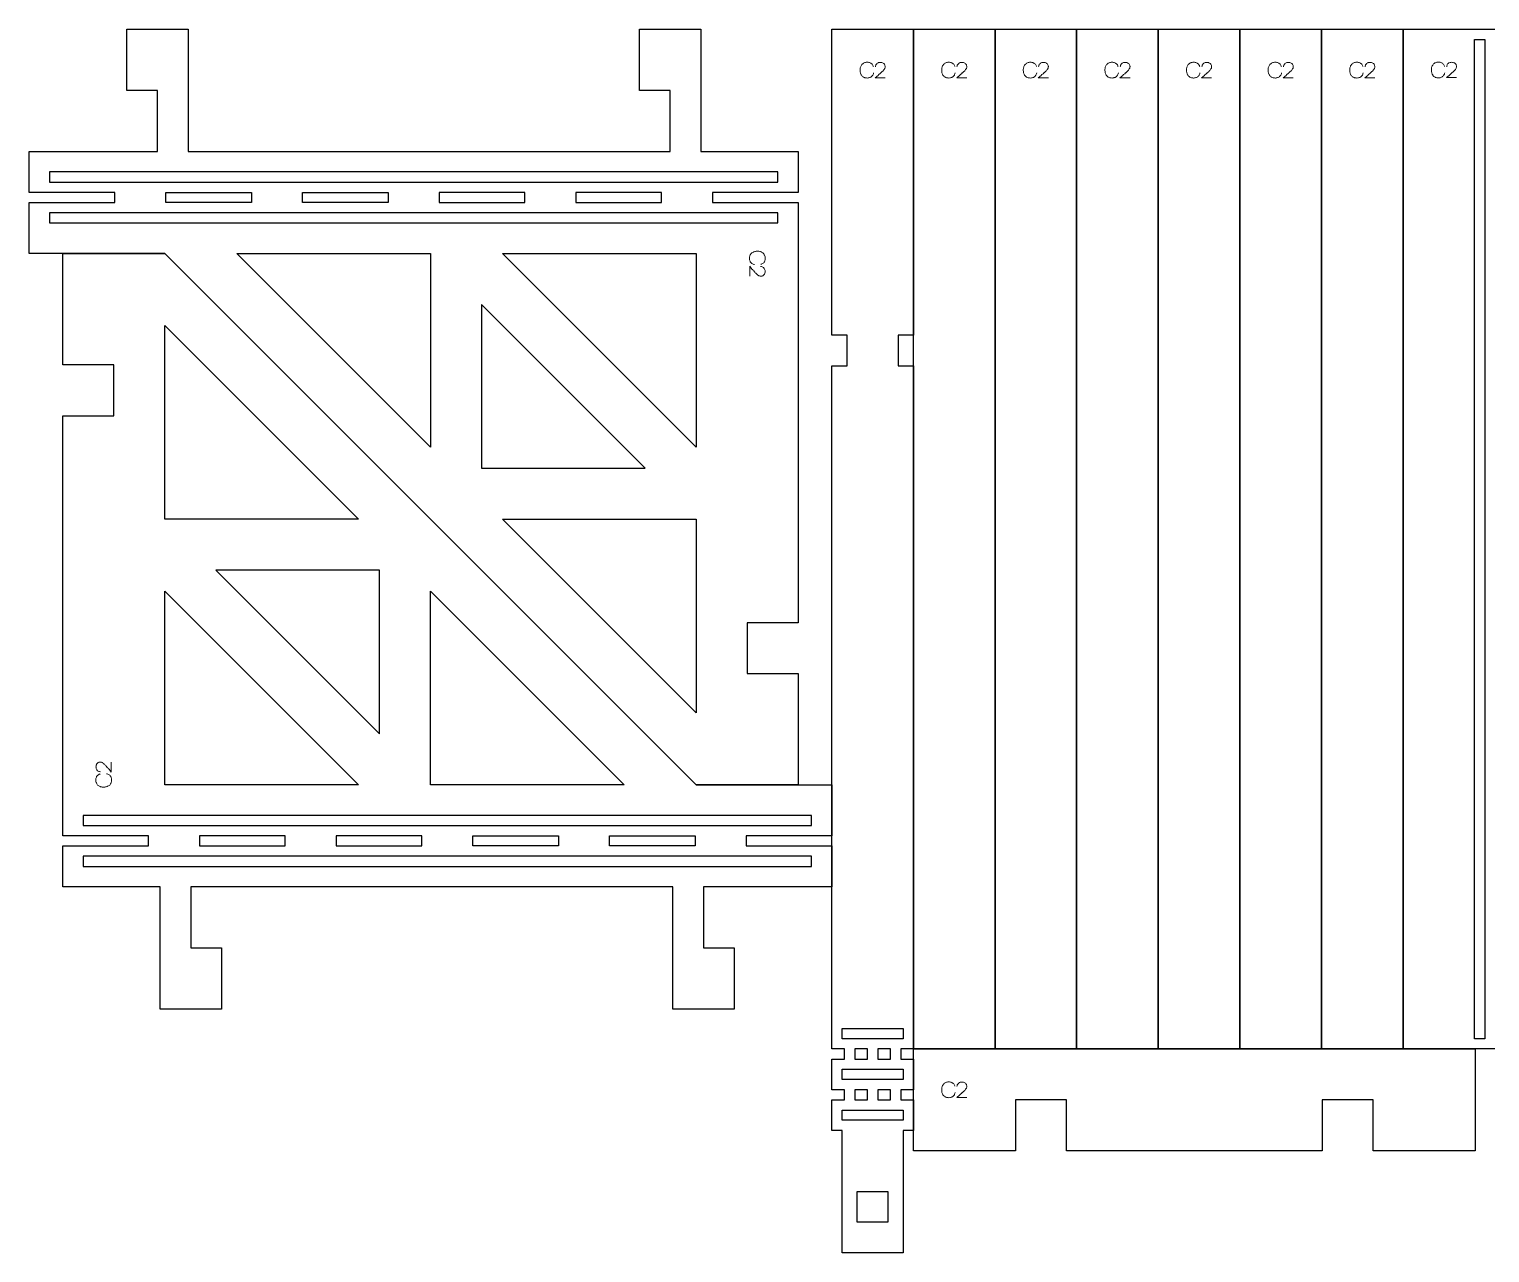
# Model space of a CAD drawing. Header units: millimetres. Extents: x 2961 to 4011, y 1422 to 1987.
# Drawn here: x 2993.7 to 3136.9, y 1669.3 to 1789.3 of the extents above; entities that cross this region are included whole.
import ezdxf

# ---------------------------------------------------------------- set-up
doc = ezdxf.new("R2010")
doc.units = ezdxf.units.MM
doc.layers.add('1 - Interna', color=3, linetype='Continuous')
doc.layers.add('2 - Externa', color=1, linetype='Continuous')

msp = doc.modelspace()

# ---------------------------------------------------------------- linework, layer by layer
at = {"color": 6, "lineweight": 0}
for points in [[(3076.46, 1785.65), (3076.44, 1785.7), (3076.42, 1785.76), (3076.38, 1785.82), (3076.34, 1785.88), (3076.3, 1785.93), (3076.24, 1785.97), (3076.2, 1786), (3076.14, 1786.03), (3076.08, 1786.05), (3076.01, 1786.07), (3075.94, 1786.08), (3075.87, 1786.09), (3075.84, 1786.09), (3075.77, 1786.08), (3075.7, 1786.07), (3075.63, 1786.05), (3075.57, 1786.03), (3075.5, 1786), (3075.48, 1785.98), (3075.43, 1785.94), (3075.37, 1785.9), (3075.33, 1785.85), (3075.29, 1785.79), (3075.25, 1785.73), (3075.25, 1785.73), (3075.22, 1785.67), (3075.2, 1785.61), (3075.18, 1785.54), (3075.17, 1785.47), (3075.16, 1785.4), (3075.16, 1785.32), (3075.16, 1785.26), (3075.17, 1785.19), (3075.18, 1785.12), (3075.19, 1785.05), (3075.21, 1784.98), (3075.24, 1784.92), (3075.25, 1784.9), (3075.28, 1784.83), (3075.32, 1784.77), (3075.37, 1784.72), (3075.42, 1784.67), (3075.47, 1784.63), (3075.52, 1784.61), (3075.58, 1784.58), (3075.64, 1784.56), (3075.71, 1784.55), (3075.78, 1784.54), (3075.86, 1784.53), (3075.87, 1784.53), (3075.95, 1784.54), (3076.02, 1784.55), (3076.08, 1784.57), (3076.15, 1784.59), (3076.2, 1784.62), (3076.26, 1784.66), (3076.28, 1784.68), (3076.32, 1784.72), (3076.37, 1784.77), (3076.4, 1784.83), (3076.43, 1784.89), (3076.46, 1784.96), (3076.48, 1785.04)], [(3077.62, 1784.56), (3076.63, 1784.56), (3076.92, 1784.78), (3076.96, 1784.84), (3076.96, 1784.84), (3076.99, 1784.87), (3077.04, 1784.91), (3077.1, 1784.96), (3077.18, 1785.03), (3077.21, 1785.05), (3077.27, 1785.11), (3077.33, 1785.16), (3077.38, 1785.21), (3077.42, 1785.25), (3077.46, 1785.29), (3077.47, 1785.3), (3077.51, 1785.36), (3077.55, 1785.42), (3077.58, 1785.47), (3077.6, 1785.51), (3077.61, 1785.58), (3077.62, 1785.65), (3077.61, 1785.71), (3077.6, 1785.77), (3077.58, 1785.84), (3077.54, 1785.89), (3077.49, 1785.95), (3077.48, 1785.96), (3077.42, 1786), (3077.36, 1786.03), (3077.3, 1786.05), (3077.23, 1786.06), (3077.15, 1786.07), (3077.13, 1786.07), (3077.05, 1786.06), (3076.98, 1786.05), (3076.92, 1786.02), (3076.86, 1785.99), (3076.81, 1785.96), (3076.8, 1785.94), (3076.76, 1785.9), (3076.72, 1785.84), (3076.69, 1785.78), (3076.68, 1785.71), (3076.66, 1785.63)], [(3084.46, 1785.65), (3084.44, 1785.7), (3084.42, 1785.76), (3084.38, 1785.82), (3084.34, 1785.88), (3084.3, 1785.93), (3084.24, 1785.97), (3084.2, 1786), (3084.14, 1786.03), (3084.08, 1786.05), (3084.01, 1786.07), (3083.94, 1786.08), (3083.87, 1786.09), (3083.84, 1786.09), (3083.77, 1786.08), (3083.7, 1786.07), (3083.63, 1786.05), (3083.57, 1786.03), (3083.5, 1786), (3083.48, 1785.98), (3083.43, 1785.94), (3083.37, 1785.9), (3083.33, 1785.85), (3083.29, 1785.79), (3083.25, 1785.73), (3083.25, 1785.73), (3083.22, 1785.67), (3083.2, 1785.61), (3083.18, 1785.54), (3083.17, 1785.47), (3083.16, 1785.4), (3083.16, 1785.32), (3083.16, 1785.26), (3083.17, 1785.19), (3083.18, 1785.12), (3083.19, 1785.05), (3083.21, 1784.98), (3083.24, 1784.92), (3083.25, 1784.9), (3083.28, 1784.83), (3083.32, 1784.77), (3083.37, 1784.72), (3083.42, 1784.67), (3083.47, 1784.63), (3083.52, 1784.61), (3083.58, 1784.58), (3083.64, 1784.56), (3083.71, 1784.55), (3083.78, 1784.54), (3083.86, 1784.53), (3083.87, 1784.53), (3083.95, 1784.54), (3084.02, 1784.55), (3084.08, 1784.57), (3084.15, 1784.59), (3084.2, 1784.62), (3084.26, 1784.66), (3084.28, 1784.68), (3084.32, 1784.72), (3084.37, 1784.77), (3084.4, 1784.83), (3084.43, 1784.89), (3084.46, 1784.96), (3084.48, 1785.04)], [(3085.62, 1784.56), (3084.63, 1784.56), (3084.92, 1784.78), (3084.96, 1784.84), (3084.96, 1784.84), (3084.99, 1784.87), (3085.04, 1784.91), (3085.1, 1784.96), (3085.18, 1785.03), (3085.21, 1785.05), (3085.27, 1785.11), (3085.33, 1785.16), (3085.38, 1785.21), (3085.42, 1785.25), (3085.46, 1785.29), (3085.47, 1785.3), (3085.51, 1785.36), (3085.55, 1785.42), (3085.58, 1785.47), (3085.6, 1785.51), (3085.61, 1785.58), (3085.62, 1785.65), (3085.61, 1785.71), (3085.6, 1785.77), (3085.58, 1785.84), (3085.54, 1785.89), (3085.49, 1785.95), (3085.48, 1785.96), (3085.42, 1786), (3085.36, 1786.03), (3085.3, 1786.05), (3085.23, 1786.06), (3085.15, 1786.07), (3085.13, 1786.07), (3085.05, 1786.06), (3084.98, 1786.05), (3084.92, 1786.02), (3084.86, 1785.99), (3084.81, 1785.96), (3084.8, 1785.94), (3084.76, 1785.9), (3084.72, 1785.84), (3084.69, 1785.78), (3084.68, 1785.71), (3084.66, 1785.63)], [(3092.46, 1785.65), (3092.44, 1785.7), (3092.42, 1785.76), (3092.38, 1785.82), (3092.34, 1785.88), (3092.3, 1785.93), (3092.24, 1785.97), (3092.2, 1786), (3092.14, 1786.03), (3092.08, 1786.05), (3092.01, 1786.07), (3091.94, 1786.08), (3091.87, 1786.09), (3091.84, 1786.09), (3091.77, 1786.08), (3091.7, 1786.07), (3091.63, 1786.05), (3091.57, 1786.03), (3091.5, 1786), (3091.48, 1785.98), (3091.43, 1785.94), (3091.37, 1785.9), (3091.33, 1785.85), (3091.29, 1785.79), (3091.25, 1785.73), (3091.25, 1785.73), (3091.22, 1785.67), (3091.2, 1785.61), (3091.18, 1785.54), (3091.17, 1785.47), (3091.16, 1785.4), (3091.16, 1785.32), (3091.16, 1785.26), (3091.17, 1785.19), (3091.18, 1785.12), (3091.19, 1785.05), (3091.21, 1784.98), (3091.24, 1784.92), (3091.25, 1784.9), (3091.28, 1784.83), (3091.32, 1784.77), (3091.37, 1784.72), (3091.42, 1784.67), (3091.47, 1784.63), (3091.52, 1784.61), (3091.58, 1784.58), (3091.64, 1784.56), (3091.71, 1784.55), (3091.78, 1784.54), (3091.86, 1784.53), (3091.87, 1784.53), (3091.95, 1784.54), (3092.02, 1784.55), (3092.08, 1784.57), (3092.15, 1784.59), (3092.2, 1784.62), (3092.26, 1784.66), (3092.28, 1784.68), (3092.32, 1784.72), (3092.37, 1784.77), (3092.4, 1784.83), (3092.43, 1784.89), (3092.46, 1784.96), (3092.48, 1785.04)], [(3093.62, 1784.56), (3092.63, 1784.56), (3092.92, 1784.78), (3092.96, 1784.84), (3092.96, 1784.84), (3092.99, 1784.87), (3093.04, 1784.91), (3093.1, 1784.96), (3093.18, 1785.03), (3093.21, 1785.05), (3093.27, 1785.11), (3093.33, 1785.16), (3093.38, 1785.21), (3093.42, 1785.25), (3093.46, 1785.29), (3093.47, 1785.3), (3093.51, 1785.36), (3093.55, 1785.42), (3093.58, 1785.47), (3093.6, 1785.51), (3093.61, 1785.58), (3093.62, 1785.65), (3093.61, 1785.71), (3093.6, 1785.77), (3093.58, 1785.84), (3093.54, 1785.89), (3093.49, 1785.95), (3093.48, 1785.96), (3093.42, 1786), (3093.36, 1786.03), (3093.3, 1786.05), (3093.23, 1786.06), (3093.15, 1786.07), (3093.13, 1786.07), (3093.05, 1786.06), (3092.98, 1786.05), (3092.92, 1786.02), (3092.86, 1785.99), (3092.81, 1785.96), (3092.8, 1785.94), (3092.76, 1785.9), (3092.72, 1785.84), (3092.69, 1785.78), (3092.68, 1785.71), (3092.66, 1785.63)], [(3100.46, 1785.65), (3100.44, 1785.7), (3100.42, 1785.76), (3100.38, 1785.82), (3100.34, 1785.88), (3100.3, 1785.93), (3100.24, 1785.97), (3100.2, 1786), (3100.14, 1786.03), (3100.08, 1786.05), (3100.01, 1786.07), (3099.94, 1786.08), (3099.87, 1786.09), (3099.84, 1786.09), (3099.77, 1786.08), (3099.7, 1786.07), (3099.63, 1786.05), (3099.57, 1786.03), (3099.5, 1786), (3099.48, 1785.98), (3099.43, 1785.94), (3099.37, 1785.9), (3099.33, 1785.85), (3099.29, 1785.79), (3099.25, 1785.73), (3099.25, 1785.73), (3099.22, 1785.67), (3099.2, 1785.61), (3099.18, 1785.54), (3099.17, 1785.47), (3099.16, 1785.4), (3099.16, 1785.32), (3099.16, 1785.26), (3099.17, 1785.19), (3099.18, 1785.12), (3099.19, 1785.05), (3099.21, 1784.98), (3099.24, 1784.92), (3099.25, 1784.9), (3099.28, 1784.83), (3099.32, 1784.77), (3099.37, 1784.72), (3099.42, 1784.67), (3099.47, 1784.63), (3099.52, 1784.61), (3099.58, 1784.58), (3099.64, 1784.56), (3099.71, 1784.55), (3099.78, 1784.54), (3099.86, 1784.53), (3099.87, 1784.53), (3099.95, 1784.54), (3100.02, 1784.55), (3100.08, 1784.57), (3100.15, 1784.59), (3100.2, 1784.62), (3100.26, 1784.66), (3100.28, 1784.68), (3100.32, 1784.72), (3100.37, 1784.77), (3100.4, 1784.83), (3100.43, 1784.89), (3100.46, 1784.96), (3100.48, 1785.04)], [(3101.62, 1784.56), (3100.63, 1784.56), (3100.92, 1784.78), (3100.96, 1784.84), (3100.96, 1784.84), (3100.99, 1784.87), (3101.04, 1784.91), (3101.1, 1784.96), (3101.18, 1785.03), (3101.21, 1785.05), (3101.27, 1785.11), (3101.33, 1785.16), (3101.38, 1785.21), (3101.42, 1785.25), (3101.46, 1785.29), (3101.47, 1785.3), (3101.51, 1785.36), (3101.55, 1785.42), (3101.58, 1785.47), (3101.6, 1785.51), (3101.61, 1785.58), (3101.62, 1785.65), (3101.61, 1785.71), (3101.6, 1785.77), (3101.58, 1785.84), (3101.54, 1785.89), (3101.49, 1785.95), (3101.48, 1785.96), (3101.42, 1786), (3101.36, 1786.03), (3101.3, 1786.05), (3101.23, 1786.06), (3101.15, 1786.07), (3101.13, 1786.07), (3101.05, 1786.06), (3100.98, 1786.05), (3100.92, 1786.02), (3100.86, 1785.99), (3100.81, 1785.96), (3100.8, 1785.94), (3100.76, 1785.9), (3100.72, 1785.84), (3100.69, 1785.78), (3100.68, 1785.71), (3100.66, 1785.63)], [(3108.46, 1785.65), (3108.44, 1785.7), (3108.42, 1785.76), (3108.38, 1785.82), (3108.34, 1785.88), (3108.3, 1785.93), (3108.24, 1785.97), (3108.2, 1786), (3108.14, 1786.03), (3108.08, 1786.05), (3108.01, 1786.07), (3107.94, 1786.08), (3107.87, 1786.09), (3107.84, 1786.09), (3107.77, 1786.08), (3107.7, 1786.07), (3107.63, 1786.05), (3107.57, 1786.03), (3107.5, 1786), (3107.48, 1785.98), (3107.43, 1785.94), (3107.37, 1785.9), (3107.33, 1785.85), (3107.29, 1785.79), (3107.25, 1785.73), (3107.25, 1785.73), (3107.22, 1785.67), (3107.2, 1785.61), (3107.18, 1785.54), (3107.17, 1785.47), (3107.16, 1785.4), (3107.16, 1785.32), (3107.16, 1785.26), (3107.17, 1785.19), (3107.18, 1785.12), (3107.19, 1785.05), (3107.21, 1784.98), (3107.24, 1784.92), (3107.25, 1784.9), (3107.28, 1784.83), (3107.32, 1784.77), (3107.37, 1784.72), (3107.42, 1784.67), (3107.47, 1784.63), (3107.52, 1784.61), (3107.58, 1784.58), (3107.64, 1784.56), (3107.71, 1784.55), (3107.78, 1784.54), (3107.86, 1784.53), (3107.87, 1784.53), (3107.95, 1784.54), (3108.02, 1784.55), (3108.08, 1784.57), (3108.15, 1784.59), (3108.2, 1784.62), (3108.26, 1784.66), (3108.28, 1784.68), (3108.32, 1784.72), (3108.37, 1784.77), (3108.4, 1784.83), (3108.43, 1784.89), (3108.46, 1784.96), (3108.48, 1785.04)], [(3109.62, 1784.56), (3108.63, 1784.56), (3108.92, 1784.78), (3108.96, 1784.84), (3108.96, 1784.84), (3108.99, 1784.87), (3109.04, 1784.91), (3109.1, 1784.96), (3109.18, 1785.03), (3109.21, 1785.05), (3109.27, 1785.11), (3109.33, 1785.16), (3109.38, 1785.21), (3109.42, 1785.25), (3109.46, 1785.29), (3109.47, 1785.3), (3109.51, 1785.36), (3109.55, 1785.42), (3109.58, 1785.47), (3109.6, 1785.51), (3109.61, 1785.58), (3109.62, 1785.65), (3109.61, 1785.71), (3109.6, 1785.77), (3109.58, 1785.84), (3109.54, 1785.89), (3109.49, 1785.95), (3109.48, 1785.96), (3109.42, 1786), (3109.36, 1786.03), (3109.3, 1786.05), (3109.23, 1786.06), (3109.15, 1786.07), (3109.13, 1786.07), (3109.05, 1786.06), (3108.98, 1786.05), (3108.92, 1786.02), (3108.86, 1785.99), (3108.81, 1785.96), (3108.8, 1785.94), (3108.76, 1785.9), (3108.72, 1785.84), (3108.69, 1785.78), (3108.68, 1785.71), (3108.66, 1785.63)], [(3116.46, 1785.65), (3116.44, 1785.7), (3116.42, 1785.76), (3116.38, 1785.82), (3116.34, 1785.88), (3116.3, 1785.93), (3116.24, 1785.97), (3116.2, 1786), (3116.14, 1786.03), (3116.08, 1786.05), (3116.01, 1786.07), (3115.94, 1786.08), (3115.87, 1786.09), (3115.84, 1786.09), (3115.77, 1786.08), (3115.7, 1786.07), (3115.63, 1786.05), (3115.57, 1786.03), (3115.5, 1786), (3115.48, 1785.98), (3115.43, 1785.94), (3115.37, 1785.9), (3115.33, 1785.85), (3115.29, 1785.79), (3115.25, 1785.73), (3115.25, 1785.73), (3115.22, 1785.67), (3115.2, 1785.61), (3115.18, 1785.54), (3115.17, 1785.47), (3115.16, 1785.4), (3115.16, 1785.32), (3115.16, 1785.26), (3115.17, 1785.19), (3115.18, 1785.12), (3115.19, 1785.05), (3115.21, 1784.98), (3115.24, 1784.92), (3115.25, 1784.9), (3115.28, 1784.83), (3115.32, 1784.77), (3115.37, 1784.72), (3115.42, 1784.67), (3115.47, 1784.63), (3115.52, 1784.61), (3115.58, 1784.58), (3115.64, 1784.56), (3115.71, 1784.55), (3115.78, 1784.54), (3115.86, 1784.53), (3115.87, 1784.53), (3115.95, 1784.54), (3116.02, 1784.55), (3116.08, 1784.57), (3116.15, 1784.59), (3116.2, 1784.62), (3116.26, 1784.66), (3116.28, 1784.68), (3116.32, 1784.72), (3116.37, 1784.77), (3116.4, 1784.83), (3116.43, 1784.89), (3116.46, 1784.96), (3116.48, 1785.04)], [(3117.62, 1784.56), (3116.63, 1784.56), (3116.92, 1784.78), (3116.96, 1784.84), (3116.96, 1784.84), (3116.99, 1784.87), (3117.04, 1784.91), (3117.1, 1784.96), (3117.18, 1785.03), (3117.21, 1785.05), (3117.27, 1785.11), (3117.33, 1785.16), (3117.38, 1785.21), (3117.42, 1785.25), (3117.46, 1785.29), (3117.47, 1785.3), (3117.51, 1785.36), (3117.55, 1785.42), (3117.58, 1785.47), (3117.6, 1785.51), (3117.61, 1785.58), (3117.62, 1785.65), (3117.61, 1785.71), (3117.6, 1785.77), (3117.58, 1785.84), (3117.54, 1785.89), (3117.49, 1785.95), (3117.48, 1785.96), (3117.42, 1786), (3117.36, 1786.03), (3117.3, 1786.05), (3117.23, 1786.06), (3117.15, 1786.07), (3117.13, 1786.07), (3117.05, 1786.06), (3116.98, 1786.05), (3116.92, 1786.02), (3116.86, 1785.99), (3116.81, 1785.96), (3116.8, 1785.94), (3116.76, 1785.9), (3116.72, 1785.84), (3116.69, 1785.78), (3116.68, 1785.71), (3116.66, 1785.63)], [(3124.46, 1785.65), (3124.44, 1785.7), (3124.42, 1785.76), (3124.38, 1785.82), (3124.34, 1785.88), (3124.3, 1785.93), (3124.24, 1785.97), (3124.2, 1786), (3124.14, 1786.03), (3124.08, 1786.05), (3124.01, 1786.07), (3123.94, 1786.08), (3123.87, 1786.09), (3123.84, 1786.09), (3123.77, 1786.08), (3123.7, 1786.07), (3123.63, 1786.05), (3123.57, 1786.03), (3123.5, 1786), (3123.48, 1785.98), (3123.43, 1785.94), (3123.37, 1785.9), (3123.33, 1785.85), (3123.29, 1785.79), (3123.25, 1785.73), (3123.25, 1785.73), (3123.22, 1785.67), (3123.2, 1785.61), (3123.18, 1785.54), (3123.17, 1785.47), (3123.16, 1785.4), (3123.16, 1785.32), (3123.16, 1785.26), (3123.17, 1785.19), (3123.18, 1785.12), (3123.19, 1785.05), (3123.21, 1784.98), (3123.24, 1784.92), (3123.25, 1784.9), (3123.28, 1784.83), (3123.32, 1784.77), (3123.37, 1784.72), (3123.42, 1784.67), (3123.47, 1784.63), (3123.52, 1784.61), (3123.58, 1784.58), (3123.64, 1784.56), (3123.71, 1784.55), (3123.78, 1784.54), (3123.86, 1784.53), (3123.87, 1784.53), (3123.95, 1784.54), (3124.02, 1784.55), (3124.08, 1784.57), (3124.15, 1784.59), (3124.2, 1784.62), (3124.26, 1784.66), (3124.28, 1784.68), (3124.32, 1784.72), (3124.37, 1784.77), (3124.4, 1784.83), (3124.43, 1784.89), (3124.46, 1784.96), (3124.48, 1785.04)], [(3125.62, 1784.56), (3124.63, 1784.56), (3124.92, 1784.78), (3124.96, 1784.84), (3124.96, 1784.84), (3124.99, 1784.87), (3125.04, 1784.91), (3125.1, 1784.96), (3125.18, 1785.03), (3125.21, 1785.05), (3125.27, 1785.11), (3125.33, 1785.16), (3125.38, 1785.21), (3125.42, 1785.25), (3125.46, 1785.29), (3125.47, 1785.3), (3125.51, 1785.36), (3125.55, 1785.42), (3125.58, 1785.47), (3125.6, 1785.51), (3125.61, 1785.58), (3125.62, 1785.65), (3125.61, 1785.71), (3125.6, 1785.77), (3125.58, 1785.84), (3125.54, 1785.89), (3125.49, 1785.95), (3125.48, 1785.96), (3125.42, 1786), (3125.36, 1786.03), (3125.3, 1786.05), (3125.23, 1786.06), (3125.15, 1786.07), (3125.13, 1786.07), (3125.05, 1786.06), (3124.98, 1786.05), (3124.92, 1786.02), (3124.86, 1785.99), (3124.81, 1785.96), (3124.8, 1785.94), (3124.76, 1785.9), (3124.72, 1785.84), (3124.69, 1785.78), (3124.68, 1785.71), (3124.66, 1785.63)], [(3132.46, 1785.66), (3132.45, 1785.71), (3132.42, 1785.77), (3132.38, 1785.84), (3132.34, 1785.89), (3132.3, 1785.94), (3132.25, 1785.98), (3132.2, 1786.01), (3132.15, 1786.04), (3132.08, 1786.07), (3132.02, 1786.08), (3131.94, 1786.09), (3131.87, 1786.1), (3131.84, 1786.1), (3131.77, 1786.09), (3131.7, 1786.08), (3131.63, 1786.06), (3131.57, 1786.04), (3131.51, 1786.01), (3131.48, 1786), (3131.43, 1785.96), (3131.38, 1785.91), (3131.33, 1785.86), (3131.29, 1785.81), (3131.25, 1785.74), (3131.25, 1785.74), (3131.22, 1785.68), (3131.2, 1785.62), (3131.18, 1785.55), (3131.17, 1785.48), (3131.16, 1785.41), (3131.16, 1785.33), (3131.16, 1785.27), (3131.17, 1785.2), (3131.18, 1785.13), (3131.2, 1785.06), (3131.22, 1785), (3131.24, 1784.93), (3131.25, 1784.91), (3131.29, 1784.84), (3131.32, 1784.79), (3131.37, 1784.73), (3131.42, 1784.69), (3131.47, 1784.65), (3131.52, 1784.62), (3131.58, 1784.59), (3131.64, 1784.57), (3131.71, 1784.56), (3131.79, 1784.55), (3131.87, 1784.55), (3131.87, 1784.55), (3131.95, 1784.55), (3132.02, 1784.56), (3132.08, 1784.58), (3132.15, 1784.61), (3132.21, 1784.64), (3132.26, 1784.68), (3132.28, 1784.69), (3132.33, 1784.74), (3132.37, 1784.79), (3132.4, 1784.84), (3132.44, 1784.91), (3132.46, 1784.97), (3132.49, 1785.05)], [(3133.62, 1784.57), (3132.63, 1784.57), (3132.92, 1784.79), (3132.96, 1784.85), (3132.97, 1784.85), (3133, 1784.88), (3133.04, 1784.92), (3133.1, 1784.97), (3133.18, 1785.04), (3133.21, 1785.07), (3133.28, 1785.12), (3133.33, 1785.18), (3133.38, 1785.22), (3133.43, 1785.26), (3133.46, 1785.3), (3133.47, 1785.31), (3133.52, 1785.37), (3133.55, 1785.43), (3133.58, 1785.49), (3133.6, 1785.52), (3133.61, 1785.59), (3133.62, 1785.66), (3133.62, 1785.72), (3133.6, 1785.79), (3133.58, 1785.85), (3133.54, 1785.91), (3133.49, 1785.96), (3133.48, 1785.97), (3133.42, 1786.01), (3133.37, 1786.04), (3133.3, 1786.06), (3133.23, 1786.07), (3133.15, 1786.08), (3133.13, 1786.08), (3133.06, 1786.07), (3132.99, 1786.06), (3132.92, 1786.04), (3132.86, 1786.01), (3132.81, 1785.97), (3132.8, 1785.96), (3132.76, 1785.91), (3132.72, 1785.85), (3132.7, 1785.79), (3132.68, 1785.72), (3132.67, 1785.64)], [(3065.43, 1766.25), (3065.47, 1766.27), (3065.54, 1766.3), (3065.6, 1766.33), (3065.66, 1766.37), (3065.71, 1766.42), (3065.75, 1766.47), (3065.78, 1766.51), (3065.81, 1766.57), (3065.83, 1766.63), (3065.85, 1766.7), (3065.86, 1766.77), (3065.86, 1766.85), (3065.86, 1766.87), (3065.86, 1766.95), (3065.85, 1767.01), (3065.83, 1767.08), (3065.8, 1767.15), (3065.77, 1767.21), (3065.76, 1767.23), (3065.72, 1767.29), (3065.68, 1767.34), (3065.63, 1767.39), (3065.57, 1767.43), (3065.51, 1767.46), (3065.51, 1767.46), (3065.45, 1767.49), (3065.39, 1767.51), (3065.32, 1767.53), (3065.25, 1767.54), (3065.18, 1767.55), (3065.1, 1767.55), (3065.04, 1767.55), (3064.97, 1767.55), (3064.9, 1767.53), (3064.83, 1767.52), (3064.76, 1767.5), (3064.7, 1767.47), (3064.67, 1767.46), (3064.61, 1767.43), (3064.55, 1767.39), (3064.5, 1767.35), (3064.45, 1767.3), (3064.41, 1767.24), (3064.38, 1767.19), (3064.36, 1767.14), (3064.34, 1767.07), (3064.32, 1767), (3064.32, 1766.93), (3064.31, 1766.85), (3064.31, 1766.84), (3064.32, 1766.77), (3064.33, 1766.7), (3064.35, 1766.63), (3064.37, 1766.57), (3064.4, 1766.51), (3064.44, 1766.45), (3064.46, 1766.43), (3064.5, 1766.39), (3064.55, 1766.35), (3064.61, 1766.31), (3064.67, 1766.28), (3064.74, 1766.25), (3064.81, 1766.23)], [(3064.34, 1765.09), (3064.34, 1766.08), (3064.56, 1765.8), (3064.62, 1765.75), (3064.62, 1765.75), (3064.65, 1765.72), (3064.69, 1765.67), (3064.74, 1765.61), (3064.8, 1765.54), (3064.83, 1765.5), (3064.89, 1765.44), (3064.94, 1765.38), (3064.99, 1765.33), (3065.03, 1765.29), (3065.07, 1765.25), (3065.08, 1765.25), (3065.14, 1765.2), (3065.19, 1765.16), (3065.25, 1765.13), (3065.29, 1765.12), (3065.36, 1765.1), (3065.43, 1765.09), (3065.49, 1765.1), (3065.55, 1765.11), (3065.62, 1765.14), (3065.67, 1765.17), (3065.73, 1765.22), (3065.74, 1765.24), (3065.78, 1765.29), (3065.81, 1765.35), (3065.83, 1765.41), (3065.84, 1765.48), (3065.84, 1765.56), (3065.84, 1765.58), (3065.84, 1765.66), (3065.82, 1765.73), (3065.8, 1765.79), (3065.77, 1765.85), (3065.73, 1765.9), (3065.72, 1765.91), (3065.68, 1765.96), (3065.62, 1765.99), (3065.56, 1766.02), (3065.49, 1766.04), (3065.41, 1766.05)], [(3001.76, 1717.45), (3001.76, 1716.46), (3001.54, 1716.75), (3001.48, 1716.79), (3001.48, 1716.79), (3001.45, 1716.82), (3001.41, 1716.87), (3001.36, 1716.93), (3001.3, 1717.01), (3001.27, 1717.04), (3001.21, 1717.1), (3001.16, 1717.16), (3001.11, 1717.21), (3001.07, 1717.25), (3001.03, 1717.29), (3001.02, 1717.3), (3000.96, 1717.34), (3000.9, 1717.38), (3000.85, 1717.41), (3000.81, 1717.43), (3000.74, 1717.44), (3000.67, 1717.45), (3000.61, 1717.44), (3000.55, 1717.43), (3000.48, 1717.41), (3000.43, 1717.37), (3000.37, 1717.32), (3000.36, 1717.3), (3000.32, 1717.25), (3000.29, 1717.19), (3000.27, 1717.13), (3000.26, 1717.06), (3000.25, 1716.98), (3000.26, 1716.96), (3000.26, 1716.88), (3000.28, 1716.81), (3000.3, 1716.75), (3000.33, 1716.69), (3000.37, 1716.64), (3000.38, 1716.63), (3000.42, 1716.59), (3000.48, 1716.55), (3000.54, 1716.52), (3000.61, 1716.51), (3000.69, 1716.49)], [(3000.67, 1716.29), (3000.63, 1716.27), (3000.56, 1716.25), (3000.5, 1716.21), (3000.44, 1716.17), (3000.39, 1716.13), (3000.35, 1716.07), (3000.32, 1716.03), (3000.29, 1715.97), (3000.27, 1715.91), (3000.25, 1715.84), (3000.24, 1715.77), (3000.24, 1715.7), (3000.24, 1715.67), (3000.24, 1715.6), (3000.25, 1715.53), (3000.27, 1715.46), (3000.3, 1715.4), (3000.33, 1715.33), (3000.34, 1715.31), (3000.38, 1715.26), (3000.42, 1715.2), (3000.47, 1715.16), (3000.53, 1715.12), (3000.59, 1715.08), (3000.59, 1715.08), (3000.65, 1715.05), (3000.71, 1715.03), (3000.78, 1715.01), (3000.85, 1715), (3000.92, 1714.99), (3001, 1714.99), (3001.06, 1714.99), (3001.13, 1715), (3001.2, 1715.01), (3001.27, 1715.02), (3001.34, 1715.04), (3001.4, 1715.07), (3001.42, 1715.08), (3001.49, 1715.11), (3001.55, 1715.15), (3001.6, 1715.2), (3001.65, 1715.25), (3001.69, 1715.3), (3001.71, 1715.35), (3001.74, 1715.41), (3001.76, 1715.47), (3001.78, 1715.54), (3001.78, 1715.61), (3001.79, 1715.69), (3001.79, 1715.7), (3001.78, 1715.78), (3001.77, 1715.85), (3001.75, 1715.91), (3001.73, 1715.98), (3001.7, 1716.03), (3001.66, 1716.09), (3001.64, 1716.11), (3001.6, 1716.15), (3001.55, 1716.2), (3001.49, 1716.23), (3001.43, 1716.26), (3001.36, 1716.29), (3001.28, 1716.31)], [(3084.46, 1685.65), (3084.44, 1685.7), (3084.42, 1685.76), (3084.38, 1685.82), (3084.34, 1685.88), (3084.3, 1685.93), (3084.24, 1685.97), (3084.2, 1686), (3084.14, 1686.03), (3084.08, 1686.05), (3084.01, 1686.07), (3083.94, 1686.08), (3083.87, 1686.09), (3083.84, 1686.09), (3083.77, 1686.08), (3083.7, 1686.07), (3083.63, 1686.05), (3083.57, 1686.03), (3083.5, 1686), (3083.48, 1685.98), (3083.43, 1685.94), (3083.37, 1685.9), (3083.33, 1685.85), (3083.29, 1685.79), (3083.25, 1685.73), (3083.25, 1685.73), (3083.22, 1685.67), (3083.2, 1685.61), (3083.18, 1685.54), (3083.17, 1685.47), (3083.16, 1685.4), (3083.16, 1685.32), (3083.16, 1685.26), (3083.17, 1685.19), (3083.18, 1685.12), (3083.19, 1685.05), (3083.21, 1684.98), (3083.24, 1684.92), (3083.25, 1684.9), (3083.28, 1684.83), (3083.32, 1684.77), (3083.37, 1684.72), (3083.42, 1684.67), (3083.47, 1684.63), (3083.52, 1684.61), (3083.58, 1684.58), (3083.64, 1684.56), (3083.71, 1684.55), (3083.78, 1684.54), (3083.86, 1684.53), (3083.87, 1684.53), (3083.95, 1684.54), (3084.02, 1684.55), (3084.08, 1684.57), (3084.15, 1684.59), (3084.2, 1684.62), (3084.26, 1684.66), (3084.28, 1684.68), (3084.32, 1684.72), (3084.37, 1684.77), (3084.4, 1684.83), (3084.43, 1684.89), (3084.46, 1684.96), (3084.48, 1685.04)], [(3085.62, 1684.56), (3084.63, 1684.56), (3084.92, 1684.78), (3084.96, 1684.84), (3084.96, 1684.84), (3084.99, 1684.87), (3085.04, 1684.91), (3085.1, 1684.96), (3085.18, 1685.03), (3085.21, 1685.05), (3085.27, 1685.11), (3085.33, 1685.16), (3085.38, 1685.21), (3085.42, 1685.25), (3085.46, 1685.29), (3085.47, 1685.3), (3085.51, 1685.36), (3085.55, 1685.42), (3085.58, 1685.47), (3085.6, 1685.51), (3085.61, 1685.58), (3085.62, 1685.65), (3085.61, 1685.71), (3085.6, 1685.77), (3085.58, 1685.84), (3085.54, 1685.89), (3085.49, 1685.95), (3085.48, 1685.96), (3085.42, 1686), (3085.36, 1686.03), (3085.3, 1686.05), (3085.23, 1686.06), (3085.15, 1686.07), (3085.13, 1686.07), (3085.05, 1686.06), (3084.98, 1686.05), (3084.92, 1686.02), (3084.86, 1685.99), (3084.81, 1685.96), (3084.8, 1685.94), (3084.76, 1685.9), (3084.72, 1685.84), (3084.69, 1685.78), (3084.68, 1685.71), (3084.66, 1685.63)]]:
    msp.add_lwpolyline(points, dxfattribs=at)
at = {"layer": '1 - Interna'}
for points in [[(3136.39, 1690.32), (3135.39, 1690.32), (3135.39, 1788.32), (3136.39, 1788.32)], [(2995.71, 1775.32), (2995.71, 1774.32), (3067.1, 1774.32), (3067.1, 1775.32)], [(3015.51, 1773.32), (3015.51, 1772.32), (3007.11, 1772.32), (3007.11, 1773.32)], [(3028.91, 1773.32), (3028.91, 1772.32), (3020.51, 1772.32), (3020.51, 1773.32)], [(3033.91, 1773.32), (3033.91, 1772.32), (3042.3, 1772.32), (3042.3, 1773.32)], [(3047.3, 1773.32), (3047.3, 1772.32), (3055.7, 1772.32), (3055.7, 1773.32)], [(2995.71, 1771.32), (2995.71, 1770.32), (3067.1, 1770.32), (3067.1, 1771.32)], [(3033.05, 1748.34), (3014.07, 1767.32), (3033.05, 1767.32)], [(3059.1, 1748.34), (3040.12, 1767.32), (3059.1, 1767.32)], [(3038.05, 1762.32), (3038.05, 1746.27), (3054.1, 1746.27)], [(3025.98, 1741.27), (3007, 1741.27), (3007, 1760.25)], [(3040.12, 1741.27), (3059.1, 1741.27), (3059.1, 1722.29)], [(3028.05, 1720.22), (3028.05, 1736.27), (3012, 1736.27)], [(3007, 1734.2), (3025.98, 1715.22), (3007, 1715.22)], [(3033.05, 1734.2), (3052.03, 1715.22), (3033.05, 1715.22)], [(3070.39, 1711.22), (3070.39, 1712.22), (2999, 1712.22), (2999, 1711.22)], [(3018.8, 1709.22), (3018.8, 1710.22), (3010.4, 1710.22), (3010.4, 1709.22)], [(3032.19, 1709.22), (3032.19, 1710.22), (3023.8, 1710.22), (3023.8, 1709.22)], [(3037.19, 1709.22), (3037.19, 1710.22), (3045.59, 1710.22), (3045.59, 1709.22)], [(3050.59, 1709.22), (3050.59, 1710.22), (3058.99, 1710.22), (3058.99, 1709.22)], [(3070.39, 1707.22), (3070.39, 1708.22), (2999, 1708.22), (2999, 1707.22)], [(3073.39, 1691.32), (3079.39, 1691.32), (3079.39, 1690.32), (3073.39, 1690.32)], [(3075.89, 1688.32), (3075.89, 1689.32), (3074.64, 1689.32), (3074.64, 1688.32)], [(3078.14, 1688.32), (3078.14, 1689.32), (3076.89, 1689.32), (3076.89, 1688.32)], [(3073.39, 1687.32), (3079.39, 1687.32), (3079.39, 1686.32), (3073.39, 1686.32)], [(3075.89, 1684.32), (3075.89, 1685.32), (3074.64, 1685.32), (3074.64, 1684.32)], [(3078.14, 1684.32), (3078.14, 1685.32), (3076.89, 1685.32), (3076.89, 1684.32)], [(3073.39, 1683.32), (3079.39, 1683.32), (3079.39, 1682.32), (3073.39, 1682.32)], [(3077.89, 1675.32), (3077.89, 1672.32), (3074.89, 1672.32), (3074.89, 1675.32)]]:
    msp.add_lwpolyline(points, close=True, dxfattribs=at)
at = {"layer": '2 - Externa'}
for points in [[(3069.1, 1772.32), (3069.1, 1767.32), (3069.1, 1731.12), (3064.1, 1731.12), (3064.1, 1726.12), (3069.1, 1726.12), (3069.1, 1715.22), (3059.1, 1715.22), (3007, 1767.32), (2993.71, 1767.32), (2993.71, 1772.32), (3002.11, 1772.32), (3002.11, 1773.32), (2993.71, 1773.32), (2993.71, 1777.32), (3006.28, 1777.32), (3006.28, 1783.32), (3003.28, 1783.32), (3003.28, 1789.32), (3009.28, 1789.32), (3009.28, 1783.32), (3009.28, 1777.32), (3056.54, 1777.32), (3056.54, 1783.32), (3053.54, 1783.32), (3053.54, 1789.32), (3059.54, 1789.32), (3059.54, 1783.32), (3059.54, 1777.32), (3069.1, 1777.32), (3069.1, 1773.32), (3060.7, 1773.32), (3060.7, 1772.32)], [(3072.39, 1756.32), (3073.89, 1756.32), (3073.89, 1759.32), (3072.39, 1759.32), (3072.39, 1789.32), (3080.39, 1789.32), (3080.39, 1759.32), (3078.89, 1759.32), (3078.89, 1756.32), (3080.39, 1756.32), (3080.39, 1689.32), (3079.14, 1689.32), (3079.14, 1688.32), (3080.39, 1688.32), (3080.39, 1685.32), (3079.14, 1685.32), (3079.14, 1684.32), (3080.39, 1684.32), (3080.39, 1681.32), (3079.39, 1681.32), (3079.39, 1669.32), (3073.39, 1669.32), (3073.39, 1681.32), (3072.39, 1681.32), (3072.39, 1684.32), (3073.64, 1684.32), (3073.64, 1685.32), (3072.39, 1685.32), (3072.39, 1688.32), (3073.64, 1688.32), (3073.64, 1689.32), (3072.39, 1689.32)], [(3080.39, 1689.32), (3080.39, 1789.32), (3088.39, 1789.32), (3088.39, 1689.32)], [(3088.39, 1689.32), (3088.39, 1789.32), (3096.39, 1789.32), (3096.39, 1689.32)], [(3096.39, 1689.32), (3096.39, 1789.32), (3104.39, 1789.32), (3104.39, 1689.32)], [(3104.39, 1689.32), (3104.39, 1789.32), (3112.39, 1789.32), (3112.39, 1689.32)], [(3112.39, 1689.32), (3112.39, 1789.32), (3120.39, 1789.32), (3120.39, 1689.32)], [(3120.39, 1689.32), (3120.39, 1789.32), (3128.39, 1789.32), (3128.39, 1689.32)], [(2997, 1710.22), (2997, 1715.22), (2997, 1751.42), (3002, 1751.42), (3002, 1756.42), (2997, 1756.42), (2997, 1767.32), (3007, 1767.32), (3059.1, 1715.22), (3072.39, 1715.22), (3072.39, 1710.22), (3063.99, 1710.22), (3063.99, 1709.22), (3072.39, 1709.22), (3072.39, 1705.22), (3059.82, 1705.22), (3059.82, 1699.22), (3062.82, 1699.22), (3062.82, 1693.22), (3056.82, 1693.22), (3056.82, 1699.22), (3056.82, 1705.22), (3009.56, 1705.22), (3009.56, 1699.22), (3012.56, 1699.22), (3012.56, 1693.22), (3006.56, 1693.22), (3006.56, 1699.22), (3006.56, 1705.22), (2997, 1705.22), (2997, 1709.22), (3005.4, 1709.22), (3005.4, 1710.22)], [(3090.39, 1684.32), (3090.39, 1679.32), (3080.39, 1679.32), (3080.39, 1689.32), (3090.39, 1689.32), (3095.39, 1689.32), (3120.46, 1689.32), (3125.46, 1689.32), (3135.46, 1689.32), (3135.46, 1679.32), (3125.46, 1679.32), (3125.46, 1684.32), (3120.46, 1684.32), (3120.46, 1679.32), (3095.39, 1679.32), (3095.39, 1684.32)]]:
    msp.add_lwpolyline(points, close=True, dxfattribs=at)
msp.add_lwpolyline([(3137.39, 1689.32), (3128.39, 1689.32), (3128.39, 1789.32), (3137.39, 1789.32)], dxfattribs=at)

doc.saveas('drawing.dxf')
